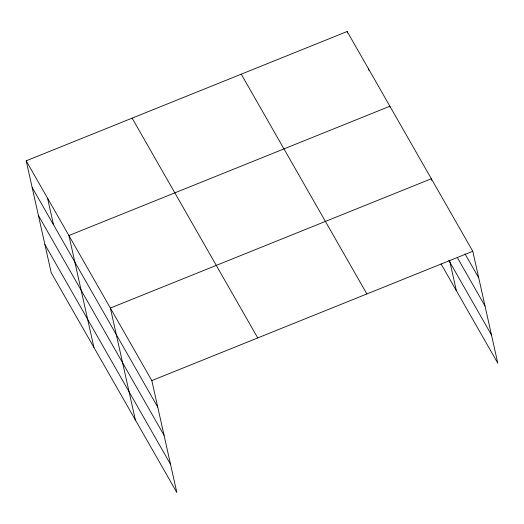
<?xml version="1.0" encoding="UTF-8"?>
<svg xmlns="http://www.w3.org/2000/svg" width="524" height="524" viewBox="0 0 524 524"><rect width="100%" height="100%" fill="white"/><g stroke="black" fill="none" stroke-linecap="round" stroke-linejoin="round"><path stroke-width="0.79" d="M26.2 160.816L151.829 380.594L176.837 492.501L51.214 272.722L26.2 160.816L347.163 31.499L472.786 251.278L497.8 363.184L441.051 263.899M151.829 380.594L472.786 251.278M465.037 253.891L478.72 277.831M457.242 257.415L485.014 305.996M448.839 260.382L491.505 335.019M241.243 74.172L366.872 293.951M132.12 118.142L257.743 337.921M32.134 187.369L157.763 407.148M38.429 215.534L164.058 435.313M44.92 244.557L170.542 464.329M431.678 180.315L431.331 178.749L110.368 308.066L135.382 419.973M449.52 260.14L456.345 290.656M390.223 107.787L389.876 106.228L68.913 235.538L93.927 347.445M368.516 68.867L368.863 70.426M347.163 31.499L347.51 33.064M47.56 198.177L53.494 224.731"/></g></svg>
